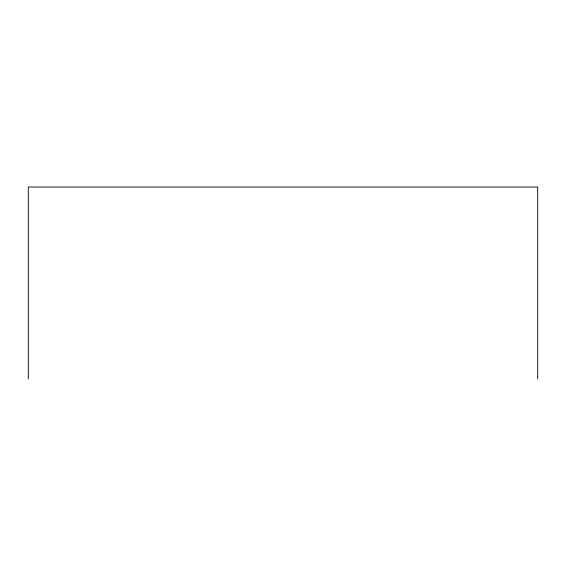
<?xml version="1.0" encoding="UTF-8"?>
<svg xmlns="http://www.w3.org/2000/svg" width="566" height="566" viewBox="0 0 566 566"><rect width="100%" height="100%" fill="white"/><g stroke="black" fill="none" stroke-linecap="round" stroke-linejoin="round"><path stroke-width="0.85" d="M537.7 378.979L537.7 187.021L28.3 187.021L28.3 378.979"/></g></svg>
